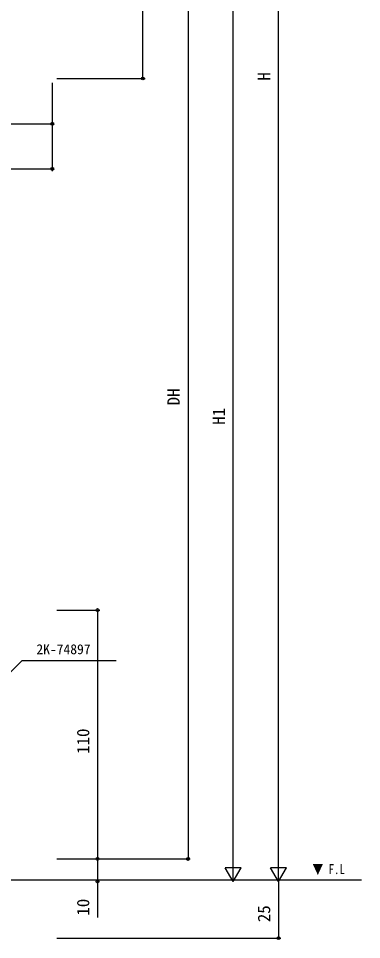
# Model space of a CAD drawing. Units: millimetres, scale not verified. Extents: x -437 to 438, y -681 to 679.
# Drawn here: x -138.7 to 13, y -196.6 to 210.5 of the extents above; entities that cross this region are included whole.
import ezdxf
from ezdxf.enums import TextEntityAlignment as Align

# ---------------------------------------------------------------- set-up
doc = ezdxf.new("R2010")
doc.units = ezdxf.units.MM
doc.header["$LTSCALE"] = 4
for name, color, linetype in [('0-1_USER1', 3, 'Continuous'), ('0-3_YKK_12', 2, 'Continuous'), ('0-6_YKK_D', 6, 'Continuous')]:
    doc.layers.add(name, color=color, linetype=linetype)
doc.styles.add('ＭＳ ゴシック', font='')
doc.styles.get('ＭＳ ゴシック').set_extended_font_data('MS Gothic')

msp = doc.modelspace()

# ---------------------------------------------------------------- linework, layer by layer
at = {"layer": '0-3_YKK_12'}
msp.add_line((-173.2, -170.185), (13.044, -170.185), dxfattribs=at)
at = {"layer": '0-6_YKK_D'}
for p, q in [((-23.7, -164), (-23.7, 537)), ((-83.7, 183.999), (-83.7, 253.999)), ((-63.7, 253.999), (-63.7, -161)), ((-43.7, -164), (-43.7, 237)), ((-121.7, 183.999), (-82.7, 183.999)), ((-123.7, 181.999), (-123.7, 142.999)), ((-123.7, 181.999), (-123.7, 162.999)), ((-160.7, 163.999), (-123.7, 163.999)), ((-251.7, 143.999), (-123.7, 143.999)), ((-121.7, -51), (-102.7, -51)), ((-103.7, -51), (-103.7, -161)), ((-121.7, -161), (-102.7, -161)), ((-121.7, -161), (-62.7, -161)), ((-121.7, -161), (-102.7, -161)), ((-43.7, -171), (-43.7, -158.876)), ((-23.7, -171), (-23.7, -158.876)), ((-43.7, -171), (-47.2, -164.938)), ((-40.2, -164.938), (-47.2, -164.938)), ((-43.7, -171), (-40.2, -164.938)), ((-23.7, -171), (-27.2, -164.938)), ((-20.2, -164.938), (-27.2, -164.938)), ((-23.7, -171), (-20.2, -164.938)), ((-23.7, -171), (-23.7, -196)), ((-121.7, -196), (-22.7, -196))]:
    msp.add_line(p, q, dxfattribs=at)
for points in [[(-161, -97.341), (-159.197, -95.538), (-136.974, -73.315), (-95.506, -73.315)], [(-103.7, -161), (-103.7, -171.001), (-103.7, -186.926)]]:
    msp.add_lwpolyline(points, dxfattribs=at)
for centre in [(-83.7, 183.999), (-123.7, 163.999), (-123.7, 143.999), (-103.7, -51), (-103.7, -161), (-103.7, -161), (-63.7, -161), (-103.7, -171.001), (-23.7, -196)]:
    msp.add_circle(centre, 0.637, dxfattribs=at)

# ---------------------------------------------------------------- texts
at = {"layer": '0-1_USER1', "style": 'ＭＳ ゴシック', "width": 0.8}
msp.add_text('▼ F.L', height=4.399, dxfattribs=at).set_placement((-8.7, -169), align=Align.BOTTOM_LEFT)
at = {"layer": '0-6_YKK_D', "style": 'ＭＳ ゴシック'}
for s, p in [('H', (-25.7, 183.006)), ('DH', (-65.7, 39.489)), ('H1', (-45.7, 30.918)), ('110', (-105.7, -114.565)), ('10', (-105.7, -186.076)), ('25', (-25.7, -188.955))]:
    msp.add_text(s, height=5.499, rotation=90, dxfattribs=at).set_placement(p, align=Align.BOTTOM_LEFT)
msp.add_text('2K-74897', height=4.399, dxfattribs=at).set_placement((-130.722, -71.815), align=Align.BOTTOM_LEFT)

doc.saveas('drawing.dxf')
